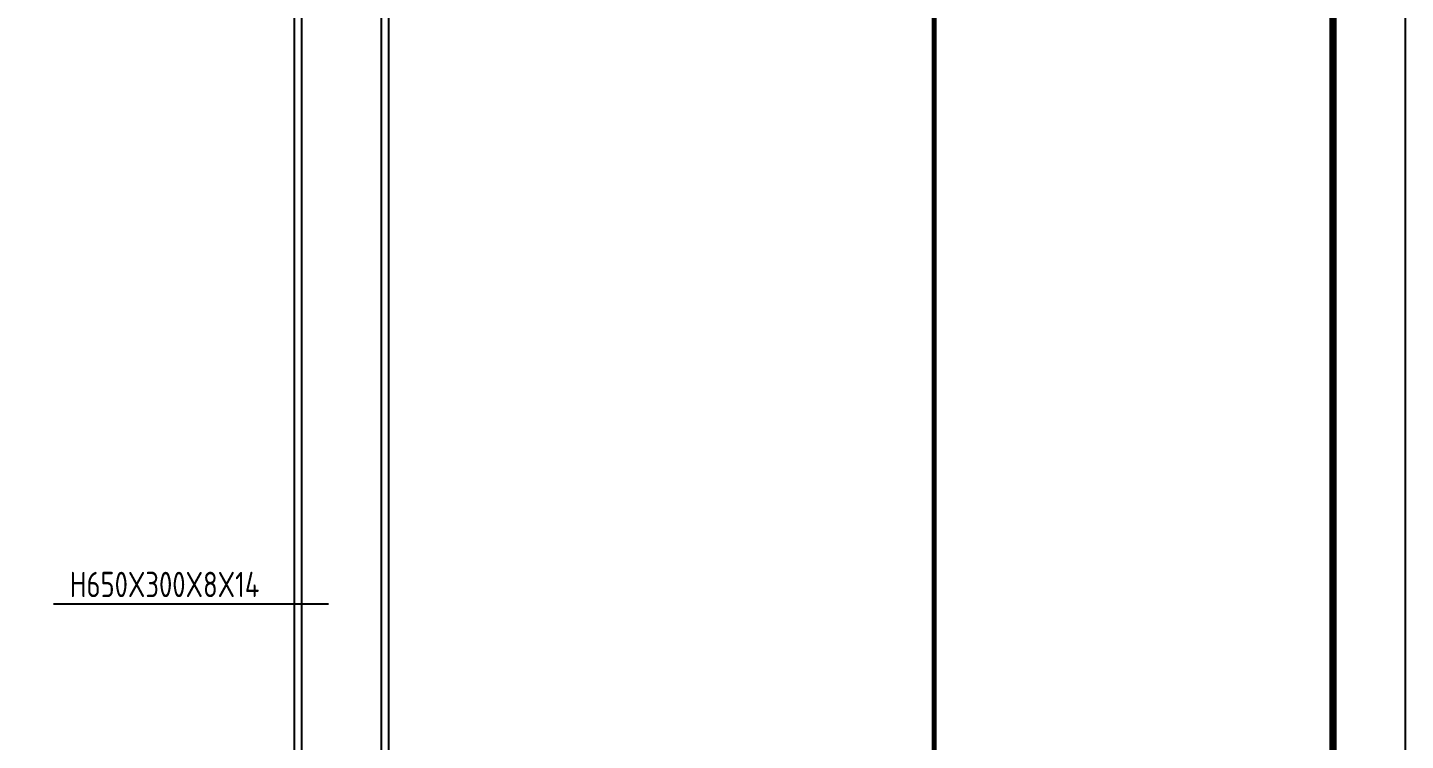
# Model space of a CAD drawing. Extents: x 9752569 to 9923256, y 1590558 to 2510207.
# Drawn here: x 9876902 to 9895906, y 1686194 to 1696034 of the extents above; entities that cross this region are included whole.
import ezdxf

# ---------------------------------------------------------------- set-up
doc = ezdxf.new("R2010")
doc.units = 0
doc.header["$LTSCALE"] = 1000
doc.header["$MEASUREMENT"] = 0
doc.layers.get('0').update_dxf_attribs({"linetype": 'CONTINUOUS'})
for name, color, linetype in [('PP-PM-TK', 7, 'CONTINUOUS'), ('PUB_TITLE', 4, 'CONTINUOUS'), ('柱子', 142, 'CONTINUOUS'), ('标注文字', 3, 'CONTINUOUS')]:
    doc.layers.add(name, color=color, linetype=linetype)
doc.styles.add('TSSD_REIN', font='atssdeng.shx', dxfattribs={"width": 0.7, "bigfont": 'atssdchn.shx'})

# ---------------------------------------------------------------- blocks, each defined once
blk = doc.blocks.new('A1-TK')
at = {"layer": 'PP-PM-TK', "color": 4, "const_width": 70}
blk.add_lwpolyline([(9146250, 1854616), (9151750, 1854616), (9151750, 1797216), (9146250, 1797216)], close=True, dxfattribs=at)

msp = doc.modelspace()

# ---------------------------------------------------------------- linework, layer by layer
at = {"layer": 'PUB_TITLE'}
msp.add_lwpolyline([(9811805.5, 1656270.4), (9895905.5, 1656270.4), (9895905.5, 1715670.4), (9811805.5, 1715670.4)], close=True, dxfattribs=at)
at = {"layer": 'PUB_TITLE', "const_width": 100}
msp.add_lwpolyline([(9814305.5, 1657270.4), (9894905.5, 1657270.4), (9894905.5, 1714670.4), (9814305.5, 1714670.4)], close=True, dxfattribs=at)
at = {"layer": '柱子'}
for points in [[(9880585.6, 1680469.4), (9880585.6, 1698969.4)], [(9880685.6, 1680469.4), (9880685.6, 1698969.4)], [(9881785.6, 1680469.4), (9881785.6, 1698969.4)], [(9881885.6, 1680469.4), (9881885.6, 1698969.4)]]:
    msp.add_lwpolyline(points, dxfattribs=at)
at = {"layer": '标注文字'}
msp.add_line((9881051.9, 1688072.9, 200), (9877258.6, 1688072.9, 200), dxfattribs=at)

# ---------------------------------------------------------------- block references
msp.add_blockref('A1-TK', (743155.1, -139945.5))

# ---------------------------------------------------------------- texts
at = {"layer": '标注文字', "linetype": 'ByBlock', "style": 'TSSD_REIN', "width": 0.8}
msp.add_text('H650X300X8X14', height=350, dxfattribs=at).set_placement((9877484.6, 1688171.7, 702))

doc.saveas('drawing.dxf')
